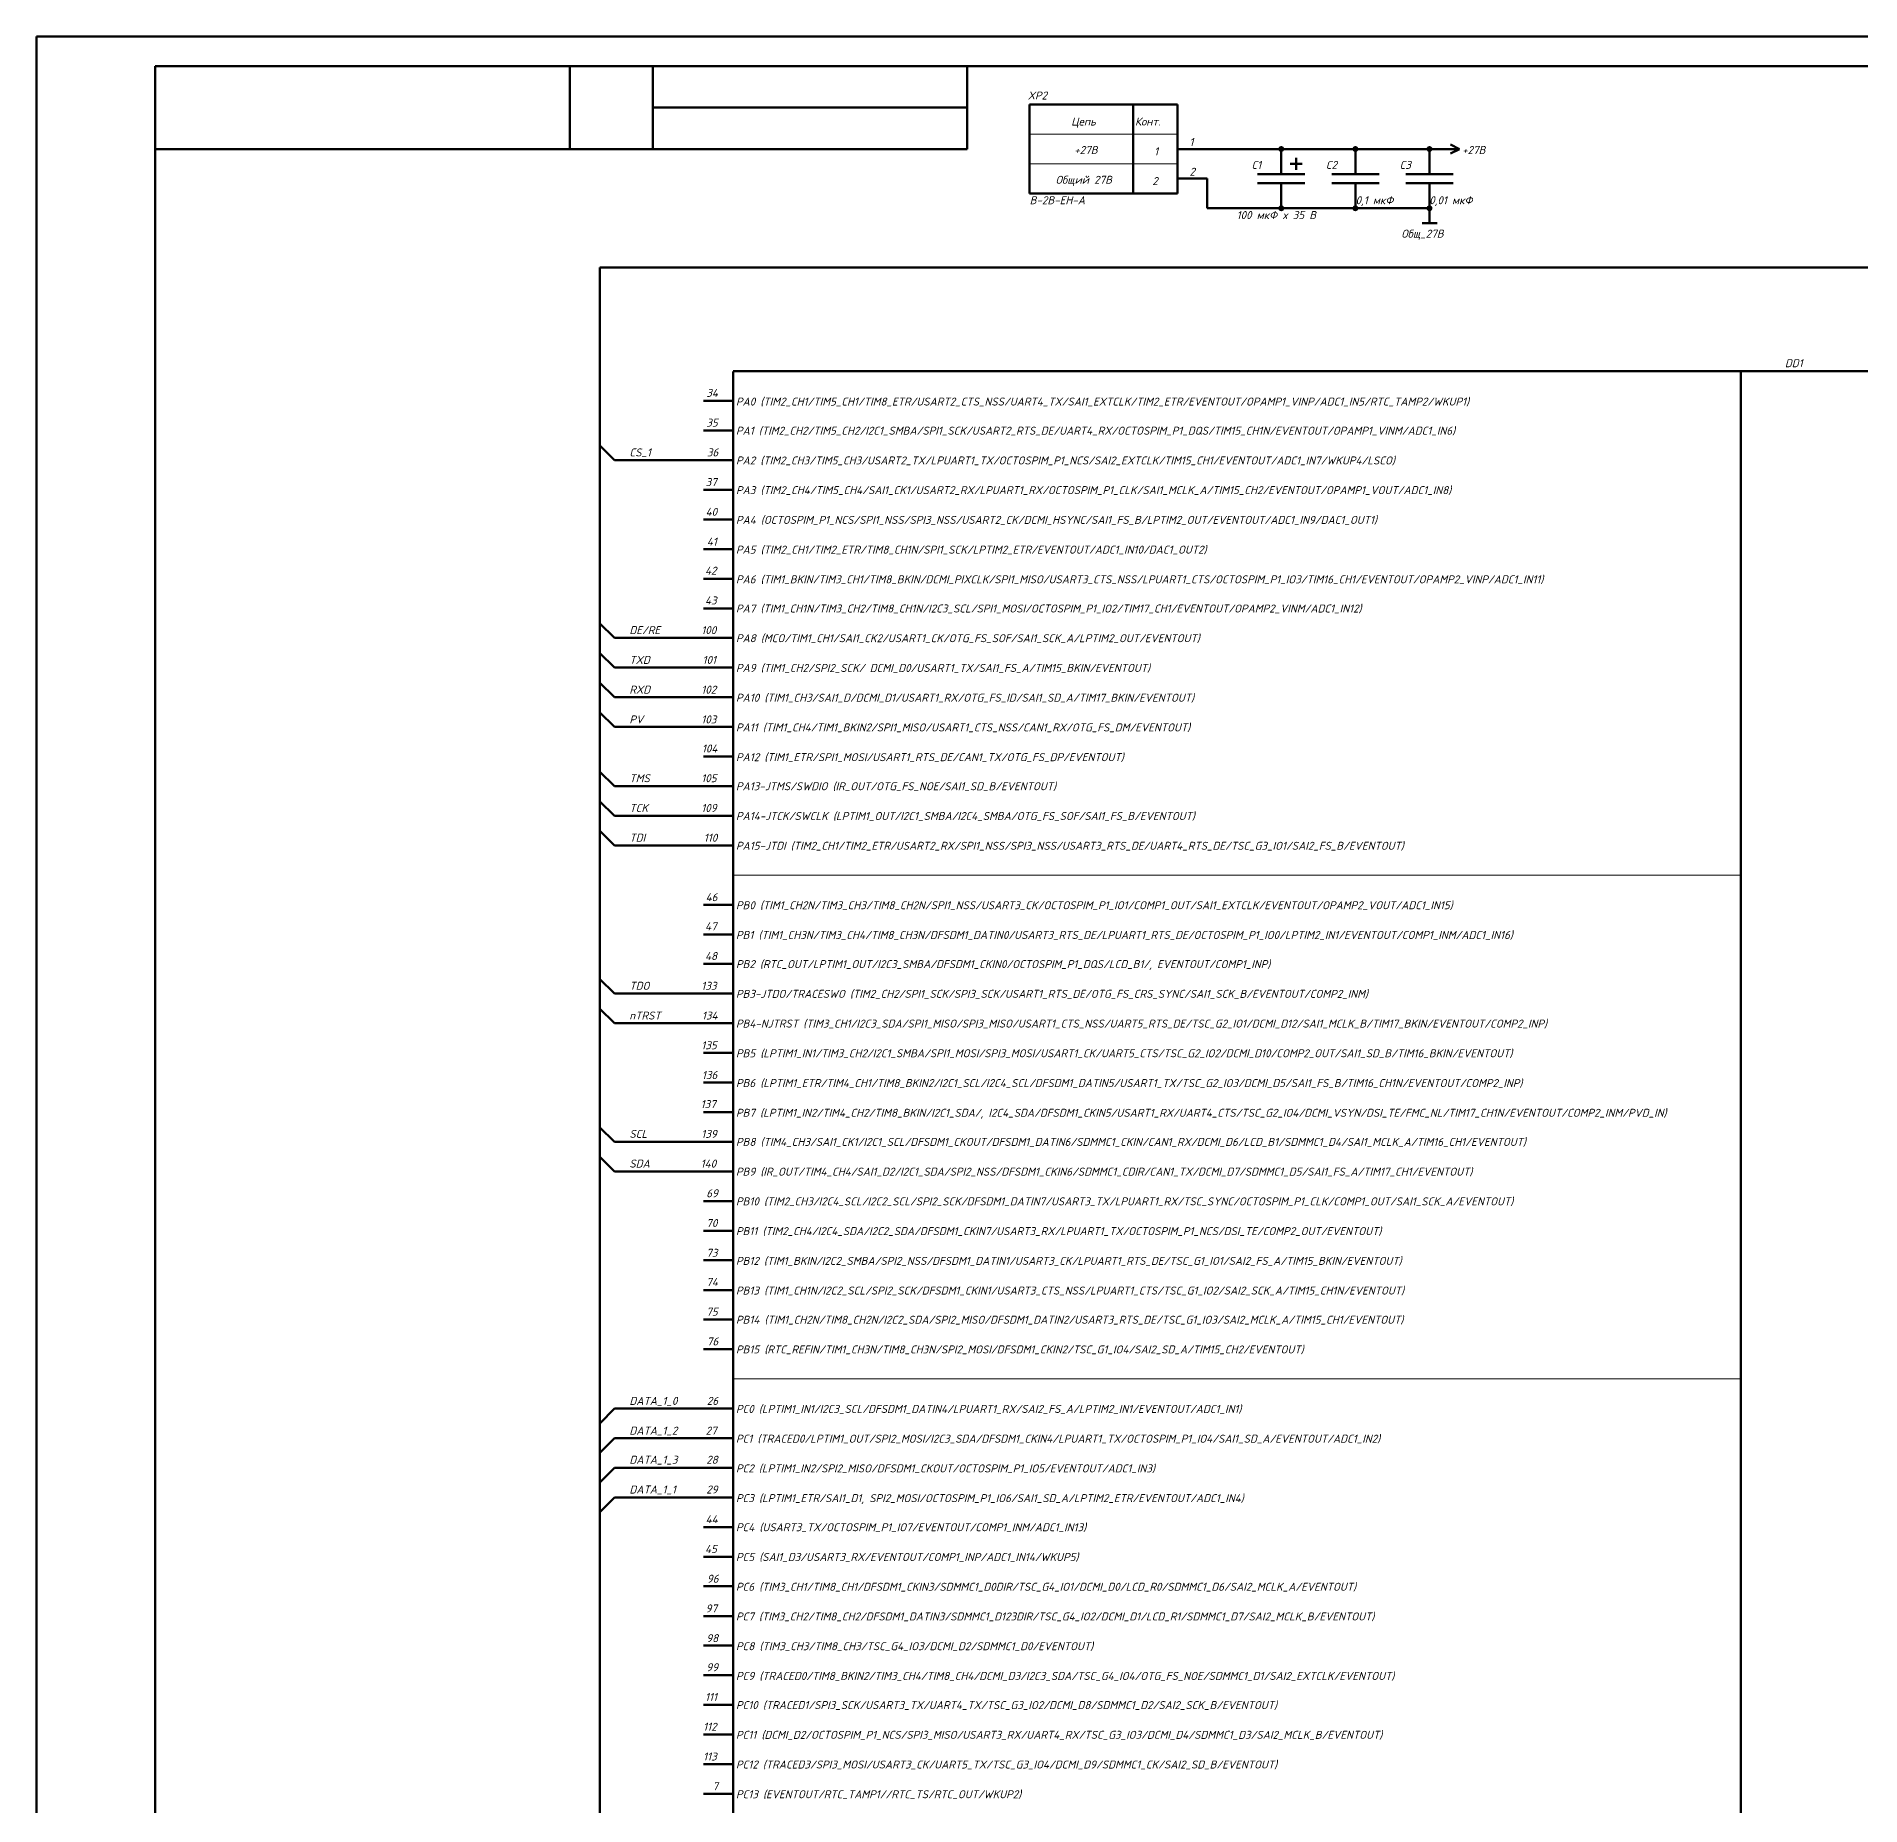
# Model space of a CAD drawing. Header units: inches. Extents: x -26 to 1942, y -380 to 599.
# Drawn here: x -26.3 to 281.4, y 300.8 to 599.2 of the extents above; entities that cross this region are included whole.
import ezdxf

# ---------------------------------------------------------------- set-up
doc = ezdxf.new("R2010")
doc.units = ezdxf.units.IN
for name, color, linetype, lineweight in [('bus', 5, 'Continuous', 80), ('OSN25', 2, 'Continuous', 20), ('OSN50', 3, 'Continuous', 50), ('TEXT', 1, 'Continuous', 30)]:
    doc.layers.add(name, color=color, linetype=linetype, lineweight=lineweight)
doc.styles.add('ISOCPEUR0', font='isocpeur.ttf', dxfattribs={"height": 2.87999})

msp = doc.modelspace()

# ---------------------------------------------------------------- hatches: boundary and pattern name
at = {"layer": 'OSN50'}
h = msp.add_hatch(color=256, dxfattribs=at)
edge = h.paths.add_edge_path()
edge.add_arc((183.66, 580.23), 0.5, 0, 360)
h = msp.add_hatch(color=256, dxfattribs=at)
edge = h.paths.add_edge_path()
edge.add_arc((196.16, 580.23), 0.5, 0, 360)
h = msp.add_hatch(color=256, dxfattribs=at)
edge = h.paths.add_edge_path()
edge.add_arc((208.66, 580.23), 0.5, 0, 360)
h = msp.add_hatch(color=256, dxfattribs=at)
edge = h.paths.add_edge_path()
edge.add_arc((183.66, 570.23), 0.5, 0, 360)
h = msp.add_hatch(color=256, dxfattribs=at)
edge = h.paths.add_edge_path()
edge.add_arc((196.16, 570.23), 0.5, 0, 360)
h = msp.add_hatch(color=256, dxfattribs=at)
edge = h.paths.add_edge_path()
edge.add_arc((208.66, 570.23), 0.5, 0, 360)

# ---------------------------------------------------------------- linework, layer by layer
at = {"layer": 'bus'}
for p, q in [((68.67, 507.73), (68.67, 560.23)), ((68.67, 560.23), (463.66, 560.23)), ((68.67, 265.24), (68.67, 507.73))]:
    msp.add_line(p, q, dxfattribs=at)
at = {"layer": 'OSN25'}
for p, q in [((-26.35, 599.21), (814.65, 599.21)), ((-26.35, 5.24), (-26.35, 599.21)), ((166.16, 582.73), (141.16, 582.73)), ((166.16, 577.73), (141.16, 577.73)), ((91.17, 457.73), (261.16, 457.73)), ((91.17, 372.73), (261.16, 372.73))]:
    msp.add_line(p, q, dxfattribs=at)
at = {"layer": 'OSN50'}
for p, q in [((-26.35, 599.21), (-26.35, 5.24)), ((814.65, 599.21), (-26.35, 599.21)), ((-26.35, 599.21), (-26.35, 599.21)), ((-26.35, 599.21), (-26.35, 599.21)), ((-26.35, 599.21), (814.65, 599.21)), ((-26.35, 5.24), (-26.35, 599.21)), ((-26.35, 599.21), (-26.35, 599.21)), ((-26.35, 599.21), (-26.35, 5.24)), ((814.65, 599.21), (-26.35, 599.21)), ((-26.35, 599.21), (-26.35, 599.21)), ((-26.35, 599.21), (-26.35, 599.21)), ((-26.35, 599.21), (-26.35, 599.21)), ((-6.33, 594.22), (809.66, 594.22)), ((-6.33, 594.22), (-6.33, 10.23)), ((63.66, 580.23), (63.66, 594.23)), ((77.66, 580.23), (77.66, 594.23)), ((130.66, 580.23), (130.66, 594.23)), ((77.66, 587.23), (130.66, 587.23)), ((166.16, 587.73), (141.16, 587.73)), ((141.16, 587.73), (141.16, 572.73)), ((158.66, 587.73), (158.66, 572.73)), ((166.16, 572.73), (166.16, 587.73)), ((-6.34, 580.23), (63.66, 580.23)), ((63.66, 580.23), (77.66, 580.23)), ((77.66, 580.23), (130.66, 580.23)), ((166.16, 580.23), (171.16, 580.23)), ((183.66, 580.23), (171.17, 580.23)), ((183.66, 576.13), (183.66, 580.23)), ((196.16, 580.23), (183.66, 580.23)), ((186.16, 576.73), (186.16, 578.73)), ((196.16, 576.13), (196.16, 580.23)), ((208.66, 580.23), (196.16, 580.23)), ((208.66, 576.13), (208.66, 580.23)), ((211.16, 580.23), (208.66, 580.23)), ((211.16, 580.23), (213.71, 580.23)), ((213.71, 580.23), (212.18, 580.99)), ((213.71, 580.23), (212.18, 579.47)), ((187.65, 575.98), (179.66, 575.98)), ((185.16, 577.73), (187.16, 577.73)), ((200.16, 575.98), (192.16, 575.98)), ((212.66, 575.98), (204.67, 575.98)), ((166.16, 572.73), (141.16, 572.73)), ((166.16, 575.23), (171.16, 575.23)), ((171.17, 570.23), (171.17, 575.23)), ((179.66, 574.48), (187.65, 574.48)), ((183.66, 574.33), (183.66, 570.23)), ((192.16, 574.48), (200.16, 574.48)), ((196.16, 574.32), (196.16, 570.23)), ((204.67, 574.48), (212.66, 574.48)), ((208.66, 574.32), (208.66, 570.23)), ((183.66, 570.23), (171.17, 570.23)), ((196.16, 570.23), (183.66, 570.23)), ((208.66, 570.23), (196.16, 570.23)), ((208.66, 570.23), (208.66, 567.69)), ((207.4, 567.69), (209.93, 567.69)), ((91.17, 542.73), (391.16, 542.73)), ((91.17, 542.72), (91.17, 112.74)), ((261.17, 542.72), (261.17, 112.74)), ((91.16, 537.74), (86.16, 537.74)), ((91.16, 532.73), (86.16, 532.73)), ((68.66, 530.24), (71.16, 527.73)), ((86.16, 527.73), (71.16, 527.73)), ((91.16, 527.73), (86.16, 527.73)), ((91.16, 522.74), (86.16, 522.74)), ((91.16, 517.73), (86.16, 517.73)), ((91.16, 512.73), (86.16, 512.73)), ((91.16, 507.73), (86.16, 507.73)), ((91.16, 502.73), (86.16, 502.73)), ((68.66, 500.23), (71.16, 497.74)), ((86.16, 497.74), (71.16, 497.74)), ((91.16, 497.74), (86.16, 497.74)), ((68.66, 495.23), (71.16, 492.73)), ((86.16, 492.73), (71.16, 492.73)), ((91.16, 492.73), (86.16, 492.73)), ((68.66, 490.24), (71.16, 487.73)), ((86.16, 487.73), (71.16, 487.73)), ((91.16, 487.73), (86.16, 487.73)), ((68.66, 485.23), (71.16, 482.74)), ((86.16, 482.74), (71.16, 482.74)), ((91.16, 482.74), (86.16, 482.74)), ((91.16, 477.73), (86.16, 477.73)), ((68.66, 475.23), (71.16, 472.74)), ((86.16, 472.74), (71.16, 472.74)), ((91.16, 472.74), (86.16, 472.74)), ((68.66, 470.23), (71.16, 467.73)), ((68.66, 465.24), (71.16, 462.73)), ((86.16, 467.73), (71.16, 467.73)), ((91.16, 467.73), (86.16, 467.73)), ((86.16, 462.73), (71.16, 462.73)), ((91.16, 462.73), (86.16, 462.73)), ((91.16, 452.73), (86.16, 452.73)), ((91.16, 447.73), (86.16, 447.73)), ((68.66, 440.24), (71.16, 437.73)), ((91.16, 442.74), (86.16, 442.74)), ((86.16, 437.73), (71.16, 437.73)), ((91.16, 437.73), (86.16, 437.73)), ((68.66, 435.23), (71.16, 432.74)), ((86.16, 432.74), (71.16, 432.74)), ((91.16, 432.74), (86.16, 432.74)), ((91.16, 427.73), (86.16, 427.73)), ((91.16, 422.73), (86.16, 422.73)), ((91.16, 417.74), (86.16, 417.74)), ((68.66, 415.23), (71.16, 412.73)), ((86.16, 412.73), (71.16, 412.73)), ((91.16, 412.73), (86.16, 412.73)), ((68.66, 410.24), (71.16, 407.74)), ((86.16, 407.74), (71.16, 407.74)), ((91.16, 407.74), (86.16, 407.74)), ((91.16, 402.74), (86.16, 402.74)), ((91.16, 397.73), (86.16, 397.73)), ((91.16, 392.74), (86.16, 392.74)), ((91.16, 387.73), (86.16, 387.73)), ((91.17, 382.74), (86.16, 382.74)), ((91.17, 377.73), (86.16, 377.73)), ((68.67, 365.23), (71.16, 367.74)), ((86.16, 367.74), (71.16, 367.74)), ((91.17, 367.74), (86.16, 367.74)), ((68.67, 360.24), (71.16, 362.73)), ((86.16, 362.73), (71.16, 362.73)), ((91.17, 362.73), (86.16, 362.73)), ((68.67, 355.23), (71.16, 357.73)), ((86.16, 357.73), (71.16, 357.73)), ((91.17, 357.73), (86.16, 357.73)), ((68.67, 350.23), (71.16, 352.74)), ((86.16, 352.74), (71.16, 352.74)), ((91.17, 352.74), (86.16, 352.74)), ((91.17, 347.73), (86.16, 347.73)), ((91.17, 342.73), (86.16, 342.73)), ((91.17, 337.74), (86.16, 337.74)), ((91.17, 332.73), (86.16, 332.73)), ((91.17, 327.73), (86.16, 327.73)), ((91.17, 322.74), (86.16, 322.74)), ((91.17, 317.74), (86.16, 317.74)), ((91.17, 312.73), (86.16, 312.73)), ((91.17, 307.73), (86.16, 307.73)), ((91.17, 302.74), (86.16, 302.74))]:
    msp.add_line(p, q, dxfattribs=at)

# ---------------------------------------------------------------- texts
at = {"layer": 'TEXT', "style": 'ISOCPEUR0', "oblique": 15}
for s, p in [('XP2', (140.89, 588.58)), ('Цепь', (148.21, 584.19)), ('Конт.', (158.98, 584.19)), ('1', (168.17, 580.74)), ('+27В', (148.73, 579.38)), ('1', (162.22, 579.17)), ('+27В', (214.16, 579.38)), ('Общий 27В', (145.6, 574.36)), ('2', (161.9, 574.15)), ('2', (168.17, 575.72)), ('C1', (178.63, 576.87)), ('C2', (191.17, 576.87)), ('C3', (203.61, 576.87)), ('B-2B-EH-A', (141.21, 570.91)), ('100 мкФ x 35 В', (176.12, 568.41)), ('0,1 мкФ', (196.19, 570.91)), ('0,01 мкФ', (208.62, 570.91)), ('Общ_27В', (203.92, 565.27)), ('DD1', (268.62, 543.42)), ('34', (86.65, 538.41)), ('PA0 (TIM2_CH1/TIM5_CH1/TIM8_ETR/USART2_CTS_NSS/UART4_TX/SAI1_EXTCLK/TIM2_ETR/EVENTOUT/OPAMP1_VINP/ADC1_IN5/RTC_TAMP2/WKUP1)', (91.66, 536.94)), ('35', (86.65, 533.39)), ('PA1 (TIM2_CH2/TIM5_CH2/I2C1_SMBA/SPI1_SCK/USART2_RTS_DE/UART4_RX/OCTOSPIM_P1_DQS/TIM15_CH1N/EVENTOUT/OPAMP1_VINM/ADC1_IN6)', (91.66, 532.03)), ('CS_1', (73.68, 528.37)), ('36', (86.75, 528.37)), ('PA2 (TIM2_CH3/TIM5_CH3/USART2_TX/LPUART1_TX/OCTOSPIM_P1_NCS/SAI2_EXTCLK/TIM15_CH1/EVENTOUT/ADC1_IN7/WKUP4/LSCO)', (91.66, 527.01)), ('37', (86.54, 523.36)), ('PA3 (TIM2_CH4/TIM5_CH4/SAI1_CK1/USART2_RX/LPUART1_RX/OCTOSPIM_P1_CLK/SAI1_MCLK_A/TIM15_CH2/EVENTOUT/OPAMP1_VOUT/ADC1_IN8)', (91.66, 522)), ('40', (86.54, 518.34)), ('PA4 (OCTOSPIM_P1_NCS/SPI1_NSS/SPI3_NSS/USART2_CK/DCMI_HSYNC/SAI1_FS_B/LPTIM2_OUT/EVENTOUT/ADC1_IN9/DAC1_OUT1)', (91.66, 516.98)), ('41', (86.75, 513.32)), ('PA5 (TIM2_CH1/TIM2_ETR/TIM8_CH1N/SPI1_SCK/LPTIM2_ETR/EVENTOUT/ADC1_IN10/DAC1_OUT2)', (91.66, 511.96)), ('42', (86.44, 508.41)), ('PA6 (TIM1_BKIN/TIM3_CH1/TIM8_BKIN/DCMI_PIXCLK/SPI1_MISO/USART3_CTS_NSS/LPUART1_CTS/OCTOSPIM_P1_IO3/TIM16_CH1/EVENTOUT/OPAMP2_VINP/ADC1_IN11)', (91.66, 506.95)), ('43', (86.44, 503.39)), ('PA7 (TIM1_CH1N/TIM3_CH2/TIM8_CH1N/I2C3_SCL/SPI1_MOSI/OCTOSPIM_P1_IO2/TIM17_CH1/EVENTOUT/OPAMP2_VINM/ADC1_IN12)', (91.66, 502.03)), ('DE/RE', (73.68, 498.38)), ('100', (85.81, 498.38)), ('PA8 (MCO/TIM1_CH1/SAI1_CK2/USART1_CK/OTG_FS_SOF/SAI1_SCK_A/LPTIM2_OUT/EVENTOUT)', (91.66, 497.02)), ('TXD', (73.68, 493.36)), ('101', (86.02, 493.36)), ('PA9 (TIM1_CH2/SPI2_SCK/ DCMI_D0/USART1_TX/SAI1_FS_A/TIM15_BKIN/EVENTOUT)', (91.66, 492)), ('RXD', (73.68, 488.34)), ('102', (85.81, 488.34)), ('PA10 (TIM1_CH3/SAI1_D/DCMI_D1/USART1_RX/OTG_FS_ID/SAI1_SD_A/TIM17_BKIN/EVENTOUT)', (91.66, 486.98)), ('PV', (73.68, 483.32)), ('103', (85.81, 483.32)), ('PA11 (TIM1_CH4/TIM1_BKIN2/SPI1_MISO/USART1_CTS_NSS/CAN1_RX/OTG_FS_DM/EVENTOUT)', (91.66, 481.97)), ('104', (85.91, 478.41)), ('PA12 (TIM1_ETR/SPI1_MOSI/USART1_RTS_DE/CAN1_TX/OTG_FS_DP/EVENTOUT)', (91.66, 476.95)), ('TMS', (73.68, 473.4)), ('105', (85.81, 473.4)), ('PA13-JTMS/SWDIO (IR_OUT/OTG_FS_NOE/SAI1_SD_B/EVENTOUT)', (91.66, 472.04)), ('TCK', (73.68, 468.38)), ('109', (85.81, 468.38)), ('PA14-JTCK/SWCLK (LPTIM1_OUT/I2C1_SMBA/I2C4_SMBA/OTG_FS_SOF/SAI1_FS_B/EVENTOUT)', (91.66, 467.02)), ('TDI', (73.68, 463.36)), ('110', (86.23, 463.36)), ('PA15-JTDI (TIM2_CH1/TIM2_ETR/USART2_RX/SPI1_NSS/SPI3_NSS/USART3_RTS_DE/UART4_RTS_DE/TSC_G3_IO1/SAI2_FS_B/EVENTOUT)', (91.66, 462)), ('46', (86.54, 453.33)), ('PB0 (TIM1_CH2N/TIM3_CH3/TIM8_CH2N/SPI1_NSS/USART3_CK/OCTOSPIM_P1_IO1/COMP1_OUT/SAI1_EXTCLK/EVENTOUT/OPAMP2_VOUT/ADC1_IN15)', (91.66, 451.97)), ('47', (86.44, 448.41)), ('PB1 (TIM1_CH3N/TIM3_CH4/TIM8_CH3N/DFSDM1_DATIN0/USART3_RTS_DE/LPUART1_RTS_DE/OCTOSPIM_P1_IO0/LPTIM2_IN1/EVENTOUT/COMP1_INM/ADC1_IN16)', (91.66, 446.95)), ('48', (86.44, 443.4)), ('PB2 (RTC_OUT/LPTIM1_OUT/I2C3_SMBA/DFSDM1_CKIN0/OCTOSPIM_P1_DQS/LCD_B1/, EVENTOUT/COMP1_INP)', (91.66, 442.04)), ('TDO', (73.68, 438.38)), ('133', (85.81, 438.38)), ('PB3-JTDO/TRACESWO (TIM2_CH2/SPI1_SCK/SPI3_SCK/USART1_RTS_DE/OTG_FS_CRS_SYNC/SAI1_SCK_B/EVENTOUT/COMP2_INM)', (91.66, 437.02)), ('nTRST', (73.68, 433.36)), ('134', (85.91, 433.36)), ('PB4-NJTRST (TIM3_CH1/I2C3_SDA/SPI1_MISO/SPI3_MISO/USART1_CTS_NSS/UART5_RTS_DE/TSC_G2_IO1/DCMI_D12/SAI1_MCLK_B/TIM17_BKIN/EVENTOUT/COMP2_INP)', (91.66, 432)), ('135', (85.81, 428.35)), ('PB5 (LPTIM1_IN1/TIM3_CH2/I2C1_SMBA/SPI1_MOSI/SPI3_MOSI/USART1_CK/UART5_CTS/TSC_G2_IO2/DCMI_D10/COMP2_OUT/SAI1_SD_B/TIM16_BKIN/EVENTOUT)', (91.66, 426.99)), ('136', (85.91, 423.33)), ('PB6 (LPTIM1_ETR/TIM4_CH1/TIM8_BKIN2/I2C1_SCL/I2C4_SCL/DFSDM1_DATIN5/USART1_TX/TSC_G2_IO3/DCMI_D5/SAI1_FS_B/TIM16_CH1N/EVENTOUT/COMP2_INP)', (91.66, 421.97)), ('137', (85.7, 418.42)), ('PB7 (LPTIM1_IN2/TIM4_CH2/TIM8_BKIN/I2C1_SDA/, I2C4_SDA/DFSDM1_CKIN5/USART1_RX/UART4_CTS/TSC_G2_IO4/DCMI_VSYN/DSI_TE/FMC_NL/TIM17_CH1N/EVENTOUT/COMP2_INM/PVD_IN)', (91.66, 416.95)), ('SCL', (73.68, 413.4)), ('139', (85.81, 413.4)), ('PB8 (TIM4_CH3/SAI1_CK1/I2C1_SCL/DFSDM1_CKOUT/DFSDM1_DATIN6/SDMMC1_CKIN/CAN1_RX/DCMI_D6/LCD_B1/SDMMC1_D4/SAI1_MCLK_A/TIM16_CH1/EVENTOUT)', (91.66, 412.04)), ('SDA', (73.68, 408.38)), ('140', (85.7, 408.38)), ('PB9 (IR_OUT/TIM4_CH4/SAI1_D2/I2C1_SDA/SPI2_NSS/DFSDM1_CKIN6/SDMMC1_CDIR/CAN1_TX/DCMI_D7/SDMMC1_D5/SAI1_FS_A/TIM17_CH1/EVENTOUT)', (91.66, 407.02)), ('69', (86.65, 403.37)), ('PB10 (TIM2_CH3/I2C4_SCL/I2C2_SCL/SPI2_SCK/DFSDM1_DATIN7/USART3_TX/LPUART1_RX/TSC_SYNC/OCTOSPIM_P1_CLK/COMP1_OUT/SAI1_SCK_A/EVENTOUT)', (91.66, 402.01)), ('70', (86.65, 398.35)), ('PB11 (TIM2_CH4/I2C4_SDA/I2C2_SDA/DFSDM1_CKIN7/USART3_RX/LPUART1_TX/OCTOSPIM_P1_NCS/DSI_TE/COMP2_OUT/EVENTOUT)', (91.66, 396.99)), ('73', (86.65, 393.33)), ('PB12 (TIM1_BKIN/I2C2_SMBA/SPI2_NSS/DFSDM1_DATIN1/USART3_CK/LPUART1_RTS_DE/TSC_G1_IO1/SAI2_FS_A/TIM15_BKIN/EVENTOUT)', (91.66, 391.97)), ('74', (86.65, 388.42)), ('PB13 (TIM1_CH1N/I2C2_SCL/SPI2_SCK/DFSDM1_CKIN1/USART3_CTS_NSS/LPUART1_CTS/TSC_G1_IO2/SAI2_SCK_A/TIM15_CH1N/EVENTOUT)', (91.66, 386.96)), ('75', (86.65, 383.4)), ('PB14 (TIM1_CH2N/TIM8_CH2N/I2C2_SDA/SPI2_MISO/DFSDM1_DATIN2/USART3_RTS_DE/TSC_G1_IO3/SAI2_MCLK_A/TIM15_CH1/EVENTOUT)', (91.66, 382.04)), ('76', (86.75, 378.38)), ('PB15 (RTC_REFIN/TIM1_CH3N/TIM8_CH3N/SPI2_MOSI/DFSDM1_CKIN2/TSC_G1_IO4/SAI2_SD_A/TIM15_CH2/EVENTOUT)', (91.66, 377.03)), ('DATA_1_0', (73.68, 368.35)), ('26', (86.75, 368.35)), ('PC0 (LPTIM1_IN1/I2C3_SCL/DFSDM1_DATIN4/LPUART1_RX/SAI2_FS_A/LPTIM2_IN1/EVENTOUT/ADC1_IN1)', (91.66, 366.99)), ('DATA_1_2', (73.68, 363.33)), ('27', (86.54, 363.33)), ('PC1 (TRACED0/LPTIM1_OUT/SPI2_MOSI/I2C3_SDA/DFSDM1_CKIN4/LPUART1_TX/OCTOSPIM_P1_IO4/SAI1_SD_A/EVENTOUT/ADC1_IN2)', (91.66, 361.97)), ('DATA_1_3', (73.68, 358.42)), ('28', (86.65, 358.42)), ('PC2 (LPTIM1_IN2/SPI2_MISO/DFSDM1_CKOUT/OCTOSPIM_P1_IO5/EVENTOUT/ADC1_IN3)', (91.66, 356.96)), ('DATA_1_1', (73.68, 353.4)), ('29', (86.65, 353.4)), ('PC3 (LPTIM1_ETR/SAI1_D1, SPI2_MOSI/OCTOSPIM_P1_IO6/SAI1_SD_A/LPTIM2_ETR/EVENTOUT/ADC1_IN4)', (91.66, 351.94)), ('44', (86.54, 348.39)), ('PC4 (USART3_TX/OCTOSPIM_P1_IO7/EVENTOUT/COMP1_INM/ADC1_IN13)', (91.66, 347.03)), ('45', (86.44, 343.37)), ('PC5 (SAI1_D3/USART3_RX/EVENTOUT/COMP1_INP/ADC1_IN14/WKUP5)', (91.66, 342.01)), ('96', (86.75, 338.35)), ('PC6 (TIM3_CH1/TIM8_CH1/DFSDM1_CKIN3/SDMMC1_D0DIR/TSC_G4_IO1/DCMI_D0/LCD_R0/SDMMC1_D6/SAI2_MCLK_A/EVENTOUT)', (91.66, 336.99)), ('97', (86.54, 333.34)), ('PC7 (TIM3_CH2/TIM8_CH2/DFSDM1_DATIN3/SDMMC1_D123DIR/TSC_G4_IO2/DCMI_D1/LCD_R1/SDMMC1_D7/SAI2_MCLK_B/EVENTOUT)', (91.66, 331.98)), ('98', (86.65, 328.32)), ('PC8 (TIM3_CH3/TIM8_CH3/TSC_G4_IO3/DCMI_D2/SDMMC1_D0/EVENTOUT)', (91.66, 326.96)), ('99', (86.65, 323.41)), ('PC9 (TRACED0/TIM8_BKIN2/TIM3_CH4/TIM8_CH4/DCMI_D3/I2C3_SDA/TSC_G4_IO4/OTG_FS_NOE/SDMMC1_D1/SAI2_EXTCLK/EVENTOUT)', (91.66, 321.94)), ('111', (86.44, 318.39)), ('PC10 (TRACED1/SPI3_SCK/USART3_TX/UART4_TX/TSC_G3_IO2/DCMI_D8/SDMMC1_D2/SAI2_SCK_B/EVENTOUT)', (91.66, 317.03)), ('112', (86.12, 313.37)), ('PC11 (DCMI_D2/OCTOSPIM_P1_NCS/SPI3_MISO/USART3_RX/UART4_RX/TSC_G3_IO3/DCMI_D4/SDMMC1_D3/SAI2_MCLK_B/EVENTOUT)', (91.66, 312.01)), ('113', (86.12, 308.35)), ('PC12 (TRACED3/SPI3_MOSI/USART3_CK/UART5_TX/TSC_G3_IO4/DCMI_D9/SDMMC1_CK/SAI2_SD_B/EVENTOUT)', (91.66, 307)), ('7', (87.69, 303.34)), ('PC13 (EVENTOUT/RTC_TAMP1//RTC_TS/RTC_OUT/WKUP2)', (91.66, 301.98))]:
    msp.add_text(s, height=1.35, dxfattribs=at).set_placement(p)

doc.saveas('drawing.dxf')
